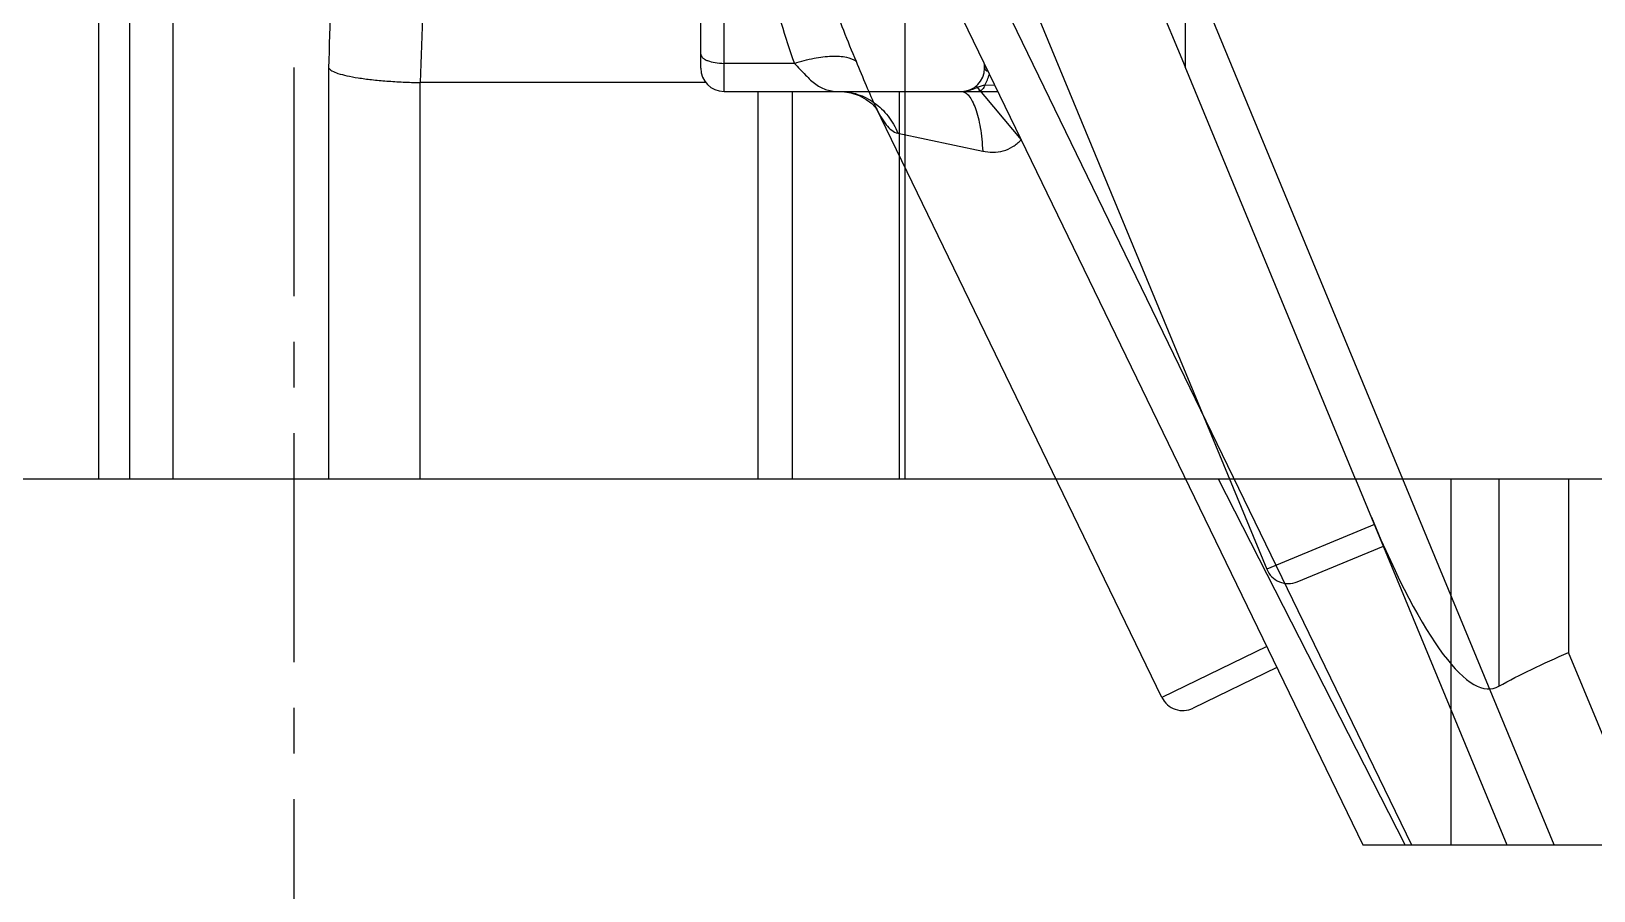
# Model space of a CAD drawing. Header units: millimetres. Extents: x 29875 to 31218, y -21313 to -20364.
# Drawn here: x 30547.08 to 30581.26, y -21072.23 to -21053.44 of the extents above; entities that cross this region are included whole.
import ezdxf

# ---------------------------------------------------------------- set-up
doc = ezdxf.new("R2010")
doc.units = ezdxf.units.MM
doc.header["$LTSCALE"] = 8
doc.linetypes.add('CENTER', pattern=[2, 1.25, -0.25, 0.25, -0.25])
for name, color, linetype in [('Cav-cor', 30, 'Continuous'), ('CL', 1, 'Continuous'), ('WT', 4, 'Continuous')]:
    doc.layers.add(name, color=color, linetype=linetype)

# ---------------------------------------------------------------- blocks, each defined once
blk = doc.blocks.new('20160903.150408')
at = {"layer": 'Cav-cor', "color": 241}
for p, q in [((-77.636, 8), (-77.636, 43)), ((-66.097, 16.984), (-66.097, 26.127)), ((-65.587, 16.474), (-65.587, 23.621)), ((-61.75, 23.089), (-50.548, 0)), ((-61.75, 20.906), (-51.608, 0)), ((-59.714, 20.526), (-53.713, 6.031)), ((-55.5, 20.728), (-55.5, 17.013)), ((-56.917, 20.434), (-55.5, 17.013)), ((-79.265, 8), (-79.265, 19.035)), ((-78.589, 8), (-78.589, 18.884)), ((-50.739, 8), (-55.152, 18.661)), ((-61.627, 8), (-61.627, 18.361)), ((-74.23, 8), (-74.23, 16.98)), ((-64.047, 17.088), (-65.587, 17.088)), ((-59.885, 16.984), (-59.885, 17.062)), ((-51.769, 8), (-55.5, 17.013)), ((-72.238, 8), (-72.238, 16.67)), ((-65.989, 16.67), (-72.238, 16.67)), ((-65.587, 16.474), (-59.6, 16.474)), ((-64.844, 16.474), (-64.844, 8)), ((-64.099, 16.474), (-64.099, 8)), ((-61.75, 8), (-61.75, 16.474)), ((-60.068, 16.593), (-59.088, 15.418)), ((-59.884, 16.615), (-59.669, 16.617)), ((-56.007, 3.226), (-62.268, 16.132)), ((-61.785, 15.563), (-59.928, 15.17)), ((-42.363, 8), (-122.231, 8)), ((-50.684, 0), (-54.772, 8)), ((-51.769, 8), (-48.457, 0)), ((-47.427, 0), (-50.739, 8)), ((-49.68, 0), (-49.68, 8)), ((-48.634, 8), (-48.634, 3.47)), ((-47.11, 8), (-47.11, 4.211)), ((-51.357, 7.006), (-53.713, 6.031)), ((-53.047, 5.755), (-51.162, 6.535)), ((-53.713, 4.339), (-56.007, 3.226)), ((-45.367, 0), (-47.11, 4.211)), ((-53.49, 3.88), (-55.325, 2.99)), ((-51.608, 0), (0, 0))]:
    blk.add_line(p, q, dxfattribs=at)
for points in [[(-63.06, 16.474), (-62.996, 16.472), (-62.809, 16.443), (-62.63, 16.383), (-62.475, 16.3), (-62.356, 16.208), (-62.279, 16.13), (-62.26, 16.107)], [(-62.26, 16.107), (-62.245, 16.085), (-62.245, 16.086), (-62.264, 16.124)]]:
    blk.add_lwpolyline(points, dxfattribs=at)
for centre, start, end in [((-65.587, 16.984), 180, 270), ((-60.395, 16.984), 270, 0), ((-53.242, 6.226), 202.49, 292.49), ((-55.548, 3.449), 205.88, 295.88)]:
    blk.add_arc(centre, 0.51, start, end, dxfattribs=at)
blk.add_ellipse((-51.598, 15.431), major_axis=(-2.845, 12.009), ratio=0.186068, start_param=2.28492, end_param=3.196903, dxfattribs=at)
for points, knots in [([(-74.23, 16.98), (-74.204, 17.949), (-74.141, 19.817), (-74.008, 22.48), (-73.837, 24.85), (-73.692, 26.321), (-73.61, 26.995)], [0, 0, 0, 0, 0.289905, 0.558382, 0.797007, 1, 1, 1, 1]), ([(-72.229, 16.67), (-72.195, 17.75), (-72.113, 19.793), (-71.949, 22.256), (-71.784, 24.014), (-71.653, 25.141), (-71.513, 26.121), (-71.405, 26.722), (-71.347, 26.995)], [0, 0, 0, 0, 0.31265, 0.591226, 0.713743, 0.823478, 0.919283, 1, 1, 1, 1]), ([(-62.057, 22.566), (-62.225, 22.565), (-62.56, 22.546), (-63.047, 22.448), (-63.497, 22.273), (-63.887, 22.025), (-64.2, 21.711), (-64.428, 21.35), (-64.579, 20.96), (-64.665, 20.551), (-64.696, 20.132), (-64.68, 19.558), (-64.57, 18.83), (-64.344, 17.957), (-64.152, 17.378), (-64.047, 17.088)], [0, 0, 0, 0, 0.070431, 0.139828, 0.206934, 0.270879, 0.33172, 0.390378, 0.448081, 0.505833, 0.564215, 0.623543, 0.745257, 0.87095, 1, 1, 1, 1]), ([(-62.057, 21.538), (-62.181, 21.564), (-62.431, 21.599), (-62.804, 21.574), (-63.144, 21.441), (-63.394, 21.193), (-63.534, 20.882), (-63.593, 20.55), (-63.599, 20.21), (-63.556, 19.75), (-63.434, 19.174), (-63.226, 18.49), (-62.977, 17.809), (-62.793, 17.358), (-62.698, 17.133)], [0, 0, 0, 0, 0.06683, 0.132627, 0.19564, 0.255444, 0.313964, 0.372824, 0.432571, 0.493249, 0.616907, 0.742998, 0.870844, 1, 1, 1, 1]), ([(-66.097, 17.291), (-66.097, 17.277), (-66.089, 17.248), (-66.057, 17.209), (-66.009, 17.174), (-65.918, 17.132), (-65.775, 17.097), (-65.652, 17.088), (-65.587, 17.088)], [0, 0, 0, 0, 0.069647, 0.151601, 0.252143, 0.372589, 0.665294, 1, 1, 1, 1]), ([(-64.047, 17.088), (-63.907, 17.134), (-63.636, 17.206), (-63.302, 17.25), (-63.064, 17.248), (-62.883, 17.225), (-62.758, 17.181), (-62.698, 17.133)], [0, 0, 0, 0, 0.320465, 0.604282, 0.726388, 0.83324, 1, 1, 1, 1]), ([(-62.698, 17.133), (-62.624, 16.958), (-62.484, 16.62), (-62.341, 16.283), (-62.265, 16.127)], [0, 0, 0, 0, 0.522526, 1, 1, 1, 1]), ([(-74.23, 16.98), (-74.224, 16.97), (-74.203, 16.948), (-74.139, 16.906), (-74.015, 16.861), (-73.824, 16.812), (-73.578, 16.768), (-73.286, 16.729), (-72.958, 16.7), (-72.604, 16.679), (-72.361, 16.67), (-72.238, 16.67)], [0, 0, 0, 0, 0.01834, 0.042862, 0.112523, 0.210155, 0.333605, 0.479292, 0.642587, 0.81818, 1, 1, 1, 1]), ([(-64.047, 17.088), (-63.966, 17.004), (-63.851, 16.878), (-63.696, 16.724), (-63.582, 16.629), (-63.462, 16.556), (-63.291, 16.489), (-63.152, 16.474), (-63.06, 16.474)], [0, 0, 0, 0, 0.291349, 0.423047, 0.544963, 0.659485, 0.770887, 1, 1, 1, 1]), ([(-59.873, 17.036), (-59.875, 17.032), (-59.882, 17.016), (-59.885, 16.997), (-59.885, 16.984)], [0, 0, 0, 0, 0.259926, 1, 1, 1, 1]), ([(-59.885, 16.984), (-59.885, 16.981), (-59.883, 16.968), (-59.875, 16.956), (-59.867, 16.949)], [0, 0, 0, 0, 0.221241, 1, 1, 1, 1]), ([(-59.867, 16.949), (-59.864, 16.946), (-59.848, 16.932), (-59.829, 16.922), (-59.813, 16.914)], [0, 0, 0, 0, 0.208905, 1, 1, 1, 1]), ([(-63.06, 16.474), (-62.926, 16.474), (-62.655, 16.431), (-62.41, 16.305), (-62.299, 16.226)], [0, 0, 0, 0, 0.496138, 1, 1, 1, 1]), ([(-60.395, 16.474), (-60.362, 16.474), (-60.291, 16.48), (-60.201, 16.504), (-60.122, 16.534), (-60.054, 16.564), (-59.975, 16.594), (-59.916, 16.609), (-59.884, 16.615)], [0, 0, 0, 0, 0.185071, 0.398909, 0.522384, 0.660104, 0.815897, 1, 1, 1, 1]), ([(-60.395, 16.474), (-60.366, 16.474), (-60.301, 16.452), (-60.22, 16.373), (-60.146, 16.253), (-60.08, 16.094), (-60.024, 15.9), (-59.978, 15.677), (-59.945, 15.43), (-59.933, 15.259), (-59.928, 15.17)], [0, 0, 0, 0, 0.059657, 0.133872, 0.229474, 0.347907, 0.487644, 0.645703, 0.818219, 1, 1, 1, 1]), ([(-59.884, 16.615), (-59.893, 16.578), (-59.919, 16.524), (-59.979, 16.481), (-60.013, 16.474), (-60.029, 16.474)], [0, 0, 0, 0, 0.538136, 0.776797, 1, 1, 1, 1]), ([(-62.299, 16.226), (-62.186, 16.145), (-61.98, 15.945), (-61.838, 15.696), (-61.785, 15.563)], [0, 0, 0, 0, 0.49362, 1, 1, 1, 1]), ([(-62.264, 16.124), (-62.23, 16.053), (-62.163, 15.923), (-62.051, 15.751), (-61.931, 15.623), (-61.832, 15.573), (-61.785, 15.563)], [0, 0, 0, 0, 0.30915, 0.57969, 0.807178, 1, 1, 1, 1]), ([(-59.928, 15.17), (-59.855, 15.155), (-59.704, 15.138), (-59.474, 15.166), (-59.26, 15.26), (-59.139, 15.36), (-59.088, 15.418)], [0, 0, 0, 0, 0.245653, 0.49423, 0.746082, 1, 1, 1, 1]), ([(-48.634, 3.47), (-48.403, 3.603), (-47.897, 3.856), (-47.382, 4.089), (-47.11, 4.211)], [0, 0, 0, 0, 0.471931, 1, 1, 1, 1])]:
    blk.add_open_spline(points, degree=3, knots=knots, dxfattribs=at)
blk.add_open_spline([(-59.884, 16.615), (-59.84, 16.689), (-59.806, 16.768), (-59.782, 16.85)], degree=3, dxfattribs=at)

msp = doc.modelspace()

# ---------------------------------------------------------------- linework, layer by layer
at = {"layer": 'CL', "color": 7, "linetype": 'CENTER', "ltscale": 0.5}
msp.add_line((30552.82, -20902.233), (30552.82, -21283.233), dxfattribs=at)

# ---------------------------------------------------------------- block references
at = {"layer": 'WT'}
msp.add_blockref('20160903.150408', (30627.82, -21071.233), dxfattribs=at)

doc.saveas('drawing.dxf')
